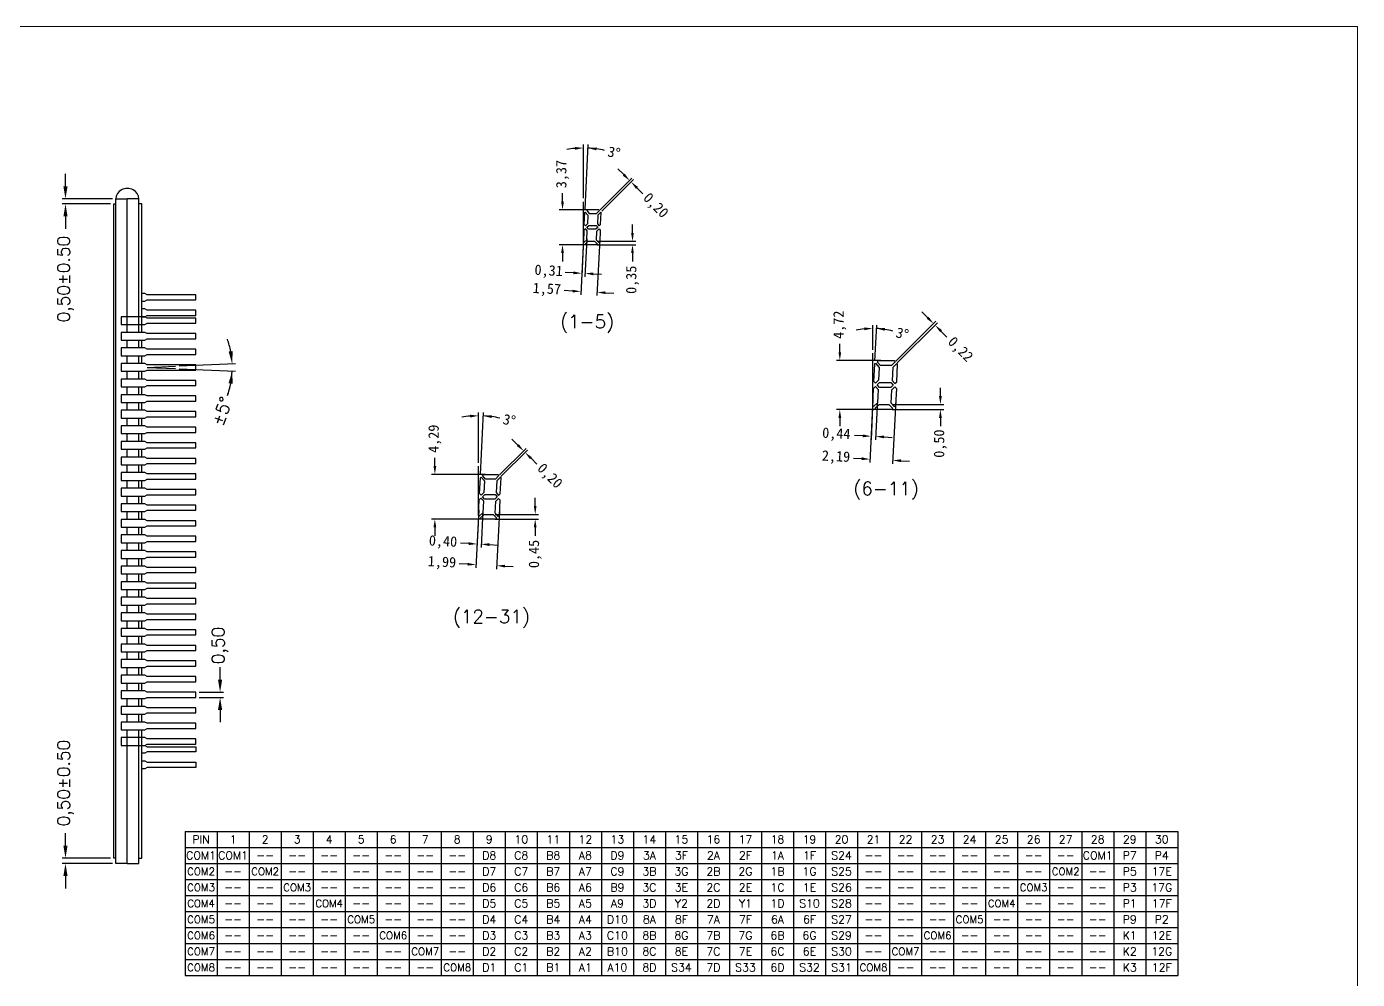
# Model space of a CAD drawing. Header units: millimetres. Extents: x 496 to 1208, y 1378 to 1539.
# Drawn here: x 596.9 to 724.9, y 1447.7 to 1539.4 of the extents above; entities that cross this region are included whole.
import ezdxf
from ezdxf.enums import TextEntityAlignment as Align

# ---------------------------------------------------------------- set-up
doc = ezdxf.new("R2010")
doc.units = ezdxf.units.MM
doc.header["$LTSCALE"] = 3
doc.linetypes.add('HIDDEN', pattern=[0.375, 0.25, -0.125])
for name, color, linetype in [('1', 7, 'Continuous'), ('DIM', 4, 'Continuous'), ('DL', 11, 'Continuous')]:
    doc.layers.add(name, color=color, linetype=linetype)
doc.styles.add('romans', font='romans.shx')
doc.styles.add('SSSoft_Log', font='Romans')
doc.dimstyles.new('LCDDIM', dxfattribs={"dimtxt": 1.3, "dimasz": 1.04, "dimexe": 0.325, "dimexo": 0.325, "dimgap": 0.26, "dimtad": 0, "dimzin": 0, "dimtxsty": 'Standard', "dimcen": 2.5, "dimadec": 0, "dimazin": 0, "dimtfac": 1, "dimtofl": 0, "dimtmove": 0, "dimatfit": 0, "dimfxl": 1, "dimarcsym": 0})

# ---------------------------------------------------------------- blocks, each defined once
blk = doc.blocks.new('*D181')
at = {"layer": 'Defpoints', "color": 0}
for p in [(613.18, 1475.3), (613.18, 1474.8), (615.5, 1475.3)]:
    blk.add_point(p, dxfattribs=at)
at = {"layer": 'DIM', "color": 0, "lineweight": -2}
for p, q in [((615.5, 1476.5), (615.5, 1477.7)), ((613.5, 1475.3), (615.83, 1475.3)), ((613.5, 1474.8), (615.83, 1474.8)), ((615.5, 1473.6), (615.5, 1472.4))]:
    blk.add_line(p, q, dxfattribs=at)
at = {"layer": 'DIM', "color": 0}
for points in [[(615.3, 1476.5), (615.7, 1476.5), (615.5, 1475.3)], [(615.3, 1473.6), (615.7, 1473.6), (615.5, 1474.8)]]:
    blk.add_solid(points, dxfattribs=at)
at = {"layer": 'DIM', "color": 0, "insert": (615.5, 1479.79), "char_height": 1.2, "attachment_point": 5, "rotation": 90, "style": 'romans'}
blk.add_mtext('0,50', dxfattribs=at)
blk = doc.blocks.new('*D182')
at = {"layer": 'Defpoints', "color": 0}
for p in [(608.48, 1506.55), (608.48, 1506.55), (611.23, 1506.67), (616.66, 1506.67), (611.23, 1506.43)]:
    blk.add_point(p, dxfattribs=at)
at = {"layer": 'DIM', "color": 0, "lineweight": -2}
for p, q in [((611.55, 1506.69), (616.98, 1506.92)), ((611.55, 1506.42), (616.98, 1506.18))]:
    blk.add_line(p, q, dxfattribs=at)
for start, end in [(10.9058, 19.3116), (340.6428, 357.5), (340.6884, 349.0942)]:
    blk.add_arc((608.48, 1506.55), 8.19, start, end, dxfattribs=at)
at = {"layer": 'DIM', "color": 0}
for points in [[(616.72, 1508.12), (616.32, 1508.08), (616.66, 1506.91)], [(616.32, 1505.03), (616.72, 1504.98), (616.66, 1506.2)]]:
    blk.add_solid(points, dxfattribs=at)
at = {"layer": 'DIM', "color": 0, "insert": (615.67, 1502.33), "char_height": 1.2, "attachment_point": 5, "rotation": 70.6428, "style": 'romans'}
blk.add_mtext('%%p5°', dxfattribs=at)
blk = doc.blocks.new('*D183')
at = {"layer": 'Defpoints', "color": 0}
for p in [(600.63, 1459.32), (605.28, 1459.32), (605.48, 1458.82)]:
    blk.add_point(p, dxfattribs=at)
at = {"layer": 'DIM', "color": 0, "lineweight": -2}
for p, q in [((600.63, 1460.52), (600.63, 1461.72)), ((604.95, 1459.32), (600.31, 1459.32)), ((605.15, 1458.82), (600.31, 1458.82)), ((600.63, 1457.62), (600.63, 1456.42))]:
    blk.add_line(p, q, dxfattribs=at)
at = {"layer": 'DIM', "color": 0}
for points in [[(600.43, 1460.52), (600.83, 1460.52), (600.63, 1459.32)], [(600.43, 1457.62), (600.83, 1457.62), (600.63, 1458.82)]]:
    blk.add_solid(points, dxfattribs=at)
at = {"layer": 'DIM', "color": 0, "insert": (600.63, 1466.55), "char_height": 1.2, "attachment_point": 5, "rotation": 90, "style": 'romans'}
blk.add_mtext('0,50%%p0.50', dxfattribs=at)
blk = doc.blocks.new('*D184')
at = {"layer": 'Defpoints', "color": 0}
for p in [(600.63, 1522.28), (605.28, 1522.28), (605.48, 1522.78)]:
    blk.add_point(p, dxfattribs=at)
at = {"layer": 'DIM', "color": 0, "lineweight": -2}
for p, q in [((600.63, 1523.98), (600.63, 1525.18)), ((605.15, 1522.78), (600.31, 1522.78)), ((604.95, 1522.28), (600.31, 1522.28)), ((600.63, 1521.08), (600.63, 1519.88))]:
    blk.add_line(p, q, dxfattribs=at)
at = {"layer": 'DIM', "color": 0}
for points in [[(600.43, 1523.98), (600.83, 1523.98), (600.63, 1522.78)], [(600.43, 1521.08), (600.83, 1521.08), (600.63, 1522.28)]]:
    blk.add_solid(points, dxfattribs=at)
at = {"layer": 'DIM', "color": 0, "insert": (600.63, 1515.05), "char_height": 1.2, "attachment_point": 5, "rotation": 90, "style": 'romans'}
blk.add_mtext('0,50%%p0.50', dxfattribs=at)
blk = doc.blocks.new('*D191')
at = {"layer": 'Defpoints', "color": 0}
for p in [(655.03, 1524.4), (651.84, 1521.5), (651.98, 1521.36)]:
    blk.add_point(p, dxfattribs=at)
at = {"layer": 'DIM', "color": 0, "lineweight": -2}
for p, q in [((652.07, 1521.73), (655.12, 1524.77)), ((652.21, 1521.59), (655.26, 1524.63)), ((654.33, 1525.11), (653.76, 1525.67)), ((655.6, 1523.83), (656.16, 1523.27))]:
    blk.add_line(p, q, dxfattribs=at)
at = {"layer": 'DIM', "color": 0}
for points in [[(654.42, 1525.2), (654.23, 1525.01), (654.89, 1524.54)], [(655.69, 1523.93), (655.5, 1523.74), (655.03, 1524.4)]]:
    blk.add_solid(points, dxfattribs=at)
at = {"layer": 'DIM', "color": 0, "insert": (657.35, 1522.08), "char_height": 1, "attachment_point": 5, "rotation": 314.907}
blk.add_mtext('0,20', dxfattribs=at)
blk = doc.blocks.new('*D192')
at = {"layer": 'Defpoints', "color": 0}
for p in [(650.48, 1519.27), (652.04, 1519.19), (650.2, 1513.86)]:
    blk.add_point(p, dxfattribs=at)
at = {"layer": 'DIM', "color": 0, "lineweight": -2}
for p, q in [((650.46, 1518.94), (650.19, 1513.53)), ((652.02, 1518.86), (651.75, 1513.46)), ((649.4, 1513.9), (648.61, 1513.94)), ((652.57, 1513.74), (653.37, 1513.7))]:
    blk.add_line(p, q, dxfattribs=at)
at = {"layer": 'DIM', "color": 0}
for points in [[(649.41, 1514.03), (649.4, 1513.77), (650.2, 1513.86)], [(652.57, 1513.87), (652.56, 1513.61), (651.77, 1513.78)]]:
    blk.add_solid(points, dxfattribs=at)
at = {"layer": 'DIM', "color": 0, "insert": (646.93, 1514.02), "char_height": 1, "attachment_point": 5, "rotation": 357.1164}
blk.add_mtext('1,57', dxfattribs=at)
blk = doc.blocks.new('*D193')
at = {"layer": 'Defpoints', "color": 0}
for p in [(650.48, 1519.28), (650.79, 1519.27), (650.29, 1515.61)]:
    blk.add_point(p, dxfattribs=at)
at = {"layer": 'DIM', "color": 0, "lineweight": -2}
for p, q in [((650.46, 1518.96), (650.28, 1515.29)), ((650.77, 1518.94), (650.59, 1515.27)), ((649.49, 1515.65), (648.69, 1515.69)), ((651.4, 1515.56), (652.2, 1515.52))]:
    blk.add_line(p, q, dxfattribs=at)
at = {"layer": 'DIM', "color": 0}
for points in [[(649.5, 1515.79), (649.49, 1515.52), (650.29, 1515.61)], [(651.41, 1515.69), (651.4, 1515.42), (650.61, 1515.6)]]:
    blk.add_solid(points, dxfattribs=at)
at = {"layer": 'DIM', "color": 0, "insert": (647.1, 1515.77), "char_height": 1, "attachment_point": 5, "rotation": 357.1164}
blk.add_mtext('0,31', dxfattribs=at)
blk = doc.blocks.new('*D194')
at = {"layer": 'Defpoints', "color": 0}
for p in [(651.44, 1518.7), (651.44, 1518.35), (655.17, 1518.35)]:
    blk.add_point(p, dxfattribs=at)
at = {"layer": 'DIM', "color": 0, "lineweight": -2}
for p, q in [((655.17, 1519.5), (655.17, 1520.3)), ((651.77, 1518.7), (655.49, 1518.7)), ((651.77, 1518.35), (655.49, 1518.35)), ((655.17, 1517.55), (655.17, 1516.75))]:
    blk.add_line(p, q, dxfattribs=at)
at = {"layer": 'DIM', "color": 0}
for points in [[(655.03, 1519.5), (655.3, 1519.5), (655.17, 1518.7)], [(655.03, 1517.55), (655.3, 1517.55), (655.17, 1518.35)]]:
    blk.add_solid(points, dxfattribs=at)
at = {"layer": 'DIM', "color": 0, "insert": (655.17, 1514.99), "char_height": 1, "attachment_point": 5, "rotation": 90}
blk.add_mtext('0,35', dxfattribs=at)
blk = doc.blocks.new('*D195')
at = {"layer": 'Defpoints', "color": 0}
for p in [(648.44, 1521.72), (651.23, 1521.72), (651.23, 1518.35)]:
    blk.add_point(p, dxfattribs=at)
at = {"layer": 'DIM', "color": 0, "lineweight": -2}
for p, q in [((648.44, 1522.52), (648.44, 1523.32)), ((650.9, 1521.72), (648.11, 1521.72)), ((650.9, 1518.35), (648.11, 1518.35)), ((648.44, 1517.55), (648.44, 1516.75))]:
    blk.add_line(p, q, dxfattribs=at)
at = {"layer": 'DIM', "color": 0}
for points in [[(648.3, 1522.52), (648.57, 1522.52), (648.44, 1521.72)], [(648.3, 1517.55), (648.57, 1517.55), (648.44, 1518.35)]]:
    blk.add_solid(points, dxfattribs=at)
at = {"layer": 'DIM', "color": 0, "insert": (648.44, 1525.16), "char_height": 1, "attachment_point": 5, "rotation": 90}
blk.add_mtext('3,37', dxfattribs=at)
blk = doc.blocks.new('*D196')
at = {"layer": 'Defpoints', "color": 0}
for p in [(650.6, 1527.67), (650.44, 1522.5), (650.59, 1521.47), (650.53, 1520.32), (650.44, 1518.63)]:
    blk.add_point(p, dxfattribs=at)
at = {"layer": 'DIM', "color": 0, "lineweight": -2}
for p, q in [((650.44, 1522.83), (650.44, 1528)), ((650.6, 1521.79), (650.91, 1527.99))]:
    blk.add_line(p, q, dxfattribs=at)
for start, end in [(95.0722, 100.1445), (76.962, 87.1164), (76.972, 82.0442)]:
    blk.add_arc((650.44, 1518.63), 9.04, start, end, dxfattribs=at)
at = {"layer": 'DIM', "color": 0}
for points in [[(649.64, 1527.77), (649.65, 1527.5), (650.44, 1527.67)], [(651.68, 1527.45), (651.71, 1527.72), (650.9, 1527.66)]]:
    blk.add_solid(points, dxfattribs=at)
at = {"layer": 'DIM', "color": 0, "insert": (653.39, 1527.23), "char_height": 1, "attachment_point": 5, "rotation": 346.962}
blk.add_mtext('3°', dxfattribs=at)
blk = doc.blocks.new('*D197')
at = {"layer": 'Defpoints', "color": 0}
for p in [(684.28, 1510.61), (680.26, 1506.91), (680.41, 1506.76)]:
    blk.add_point(p, dxfattribs=at)
at = {"layer": 'DIM', "color": 0, "lineweight": -2}
for p, q in [((683.56, 1511.33), (682.99, 1511.9)), ((680.49, 1507.14), (684.35, 1511)), ((680.64, 1506.99), (684.51, 1510.84)), ((684.84, 1510.04), (685.41, 1509.48))]:
    blk.add_line(p, q, dxfattribs=at)
at = {"layer": 'DIM', "color": 0}
for points in [[(683.65, 1511.43), (683.46, 1511.24), (684.12, 1510.77)], [(684.94, 1510.14), (684.75, 1509.95), (684.28, 1510.61)]]:
    blk.add_solid(points, dxfattribs=at)
at = {"layer": 'DIM', "color": 0, "insert": (686.65, 1508.23), "char_height": 1, "attachment_point": 5, "rotation": 314.907}
blk.add_mtext('0,22', dxfattribs=at)
blk = doc.blocks.new('*D198')
at = {"layer": 'Defpoints', "color": 0}
for p in [(678.32, 1503.81), (680.51, 1503.7), (678.01, 1497.72)]:
    blk.add_point(p, dxfattribs=at)
at = {"layer": 'DIM', "color": 0, "lineweight": -2}
for p, q in [((678.3, 1503.49), (678, 1497.4)), ((680.49, 1503.38), (680.18, 1497.29)), ((677.21, 1497.76), (676.41, 1497.8)), ((681, 1497.57), (681.8, 1497.53))]:
    blk.add_line(p, q, dxfattribs=at)
at = {"layer": 'DIM', "color": 0}
for points in [[(677.22, 1497.9), (677.21, 1497.63), (678.01, 1497.72)], [(681.01, 1497.71), (680.99, 1497.44), (680.2, 1497.61)]]:
    blk.add_solid(points, dxfattribs=at)
at = {"layer": 'DIM', "color": 0, "insert": (674.74, 1497.89), "char_height": 1, "attachment_point": 5, "rotation": 357.1164}
blk.add_mtext('2,19', dxfattribs=at)
blk = doc.blocks.new('*D199')
at = {"layer": 'Defpoints', "color": 0}
for p in [(678.32, 1503.81), (678.76, 1503.79), (678.12, 1499.93)]:
    blk.add_point(p, dxfattribs=at)
at = {"layer": 'DIM', "color": 0, "lineweight": -2}
for p, q in [((678.3, 1503.49), (678.11, 1499.6)), ((678.74, 1503.47), (678.55, 1499.58)), ((677.32, 1499.97), (676.53, 1500.01)), ((679.36, 1499.86), (680.16, 1499.82))]:
    blk.add_line(p, q, dxfattribs=at)
at = {"layer": 'DIM', "color": 0}
for points in [[(677.33, 1500.1), (677.32, 1499.83), (678.12, 1499.93)], [(679.37, 1500), (679.36, 1499.73), (678.56, 1499.9)]]:
    blk.add_solid(points, dxfattribs=at)
at = {"layer": 'DIM', "color": 0, "insert": (674.77, 1500.09), "char_height": 1, "attachment_point": 5, "rotation": 357.1164}
blk.add_mtext('0,44', dxfattribs=at)
blk = doc.blocks.new('*D200')
at = {"layer": 'Defpoints', "color": 0}
for p in [(679.84, 1503), (679.84, 1502.5), (684.78, 1502.5)]:
    blk.add_point(p, dxfattribs=at)
at = {"layer": 'DIM', "color": 0, "lineweight": -2}
for p, q in [((684.78, 1503.8), (684.78, 1504.6)), ((680.16, 1503), (685.11, 1503)), ((680.16, 1502.5), (685.11, 1502.5)), ((684.78, 1501.7), (684.78, 1500.9))]:
    blk.add_line(p, q, dxfattribs=at)
at = {"layer": 'DIM', "color": 0}
for points in [[(684.65, 1503.8), (684.92, 1503.8), (684.78, 1503)], [(684.65, 1501.7), (684.92, 1501.7), (684.78, 1502.5)]]:
    blk.add_solid(points, dxfattribs=at)
at = {"layer": 'DIM', "color": 0, "insert": (684.78, 1499.22), "char_height": 1, "attachment_point": 5, "rotation": 90}
blk.add_mtext('0,50', dxfattribs=at)
blk = doc.blocks.new('*D201')
at = {"layer": 'Defpoints', "color": 0}
for p in [(675.11, 1507.22), (679.37, 1507.22), (679.37, 1502.5)]:
    blk.add_point(p, dxfattribs=at)
at = {"layer": 'DIM', "color": 0, "lineweight": -2}
for p, q in [((675.11, 1508.02), (675.11, 1508.82)), ((679.04, 1507.22), (674.78, 1507.22)), ((679.04, 1502.5), (674.78, 1502.5)), ((675.11, 1501.7), (675.11, 1500.9))]:
    blk.add_line(p, q, dxfattribs=at)
at = {"layer": 'DIM', "color": 0}
for points in [[(674.98, 1508.02), (675.24, 1508.02), (675.11, 1507.22)], [(674.98, 1501.7), (675.24, 1501.7), (675.11, 1502.5)]]:
    blk.add_solid(points, dxfattribs=at)
at = {"layer": 'DIM', "color": 0, "insert": (675.11, 1510.66), "char_height": 1, "attachment_point": 5, "rotation": 90}
blk.add_mtext('4,72', dxfattribs=at)
blk = doc.blocks.new('*D202')
at = {"layer": 'Defpoints', "color": 0}
for p in [(678.4, 1510.31), (678.27, 1507.93), (678.47, 1506.87), (678.39, 1505.21), (678.27, 1502.9)]:
    blk.add_point(p, dxfattribs=at)
at = {"layer": 'DIM', "color": 0, "lineweight": -2}
for p, q in [((678.27, 1508.26), (678.27, 1510.63)), ((678.49, 1507.2), (678.66, 1510.62))]:
    blk.add_line(p, q, dxfattribs=at)
for start, end in [(96.1907, 102.3814), (74.7168, 87.1164), (74.735, 80.9257)]:
    blk.add_arc((678.27, 1502.9), 7.41, start, end, dxfattribs=at)
at = {"layer": 'DIM', "color": 0}
for points in [[(677.47, 1510.4), (677.48, 1510.13), (678.27, 1510.31)], [(679.43, 1510.08), (679.46, 1510.35), (678.65, 1510.3)]]:
    blk.add_solid(points, dxfattribs=at)
at = {"layer": 'DIM', "color": 0, "insert": (681.12, 1509.8), "char_height": 1, "attachment_point": 5, "rotation": 344.7168}
blk.add_mtext('3°', dxfattribs=at)
blk = doc.blocks.new('*D203')
at = {"layer": 'Defpoints', "color": 0}
for p in [(644.84, 1498.37), (642.15, 1495.97), (642.29, 1495.83)]:
    blk.add_point(p, dxfattribs=at)
at = {"layer": 'DIM', "color": 0, "lineweight": -2}
for p, q in [((644.14, 1499.08), (643.57, 1499.65)), ((642.38, 1496.2), (644.93, 1498.74)), ((642.52, 1496.06), (645.07, 1498.6)), ((645.41, 1497.81), (645.97, 1497.24))]:
    blk.add_line(p, q, dxfattribs=at)
at = {"layer": 'DIM', "color": 0}
for points in [[(644.23, 1499.17), (644.04, 1498.99), (644.7, 1498.51)], [(645.5, 1497.9), (645.31, 1497.71), (644.84, 1498.37)]]:
    blk.add_solid(points, dxfattribs=at)
at = {"layer": 'DIM', "color": 0, "insert": (647.16, 1496.05), "char_height": 1, "attachment_point": 5, "rotation": 314.907}
blk.add_mtext('0,20', dxfattribs=at)
blk = doc.blocks.new('*D204')
at = {"layer": 'Defpoints', "color": 0}
for p in [(640.39, 1493.15), (642.38, 1493.05), (640.11, 1487.57)]:
    blk.add_point(p, dxfattribs=at)
at = {"layer": 'DIM', "color": 0, "lineweight": -2}
for p, q in [((640.38, 1492.83), (640.1, 1487.25)), ((642.36, 1492.73), (642.08, 1487.15)), ((639.31, 1487.61), (638.51, 1487.65)), ((642.9, 1487.43), (643.7, 1487.39))]:
    blk.add_line(p, q, dxfattribs=at)
at = {"layer": 'DIM', "color": 0}
for points in [[(639.32, 1487.74), (639.31, 1487.48), (640.11, 1487.57)], [(642.9, 1487.56), (642.89, 1487.3), (642.1, 1487.47)]]:
    blk.add_solid(points, dxfattribs=at)
at = {"layer": 'DIM', "color": 0, "insert": (636.84, 1487.73), "char_height": 1, "attachment_point": 5, "rotation": 357.1164}
blk.add_mtext('1,99', dxfattribs=at)
blk = doc.blocks.new('*D205')
at = {"layer": 'Defpoints', "color": 0}
for p in [(640.39, 1493.15), (640.79, 1493.13), (640.21, 1489.56)]:
    blk.add_point(p, dxfattribs=at)
at = {"layer": 'DIM', "color": 0, "lineweight": -2}
for p, q in [((640.38, 1492.83), (640.2, 1489.23)), ((640.78, 1492.81), (640.6, 1489.21)), ((639.41, 1489.6), (638.61, 1489.64)), ((641.41, 1489.5), (642.21, 1489.46))]:
    blk.add_line(p, q, dxfattribs=at)
at = {"layer": 'DIM', "color": 0}
for points in [[(639.42, 1489.73), (639.41, 1489.46), (640.21, 1489.56)], [(641.42, 1489.63), (641.4, 1489.36), (640.61, 1489.54)]]:
    blk.add_solid(points, dxfattribs=at)
at = {"layer": 'DIM', "color": 0, "insert": (636.94, 1489.72), "char_height": 1, "attachment_point": 5, "rotation": 357.1164}
blk.add_mtext('0,40', dxfattribs=at)
blk = doc.blocks.new('*D206')
at = {"layer": 'Defpoints', "color": 0}
for p in [(641.63, 1492.41), (641.63, 1491.96), (645.81, 1491.96)]:
    blk.add_point(p, dxfattribs=at)
at = {"layer": 'DIM', "color": 0, "lineweight": -2}
for p, q in [((645.81, 1493.21), (645.81, 1494.01)), ((641.96, 1492.41), (646.14, 1492.41)), ((641.96, 1491.96), (646.14, 1491.96)), ((645.81, 1491.16), (645.81, 1490.36))]:
    blk.add_line(p, q, dxfattribs=at)
at = {"layer": 'DIM', "color": 0}
for points in [[(645.68, 1493.21), (645.94, 1493.21), (645.81, 1492.41)], [(645.68, 1491.16), (645.94, 1491.16), (645.81, 1491.96)]]:
    blk.add_solid(points, dxfattribs=at)
at = {"layer": 'DIM', "color": 0, "insert": (645.81, 1488.6), "char_height": 1, "attachment_point": 5, "rotation": 90}
blk.add_mtext('0,45', dxfattribs=at)
blk = doc.blocks.new('*D207')
at = {"layer": 'Defpoints', "color": 0}
for p in [(636.16, 1496.25), (641.34, 1496.25), (641.34, 1491.96)]:
    blk.add_point(p, dxfattribs=at)
at = {"layer": 'DIM', "color": 0, "lineweight": -2}
for p, q in [((636.16, 1497.05), (636.16, 1497.85)), ((641.02, 1496.25), (635.83, 1496.25)), ((641.02, 1491.96), (635.83, 1491.96)), ((636.16, 1491.16), (636.16, 1490.36))]:
    blk.add_line(p, q, dxfattribs=at)
at = {"layer": 'DIM', "color": 0}
for points in [[(636.03, 1497.05), (636.29, 1497.05), (636.16, 1496.25)], [(636.03, 1491.16), (636.29, 1491.16), (636.16, 1491.96)]]:
    blk.add_solid(points, dxfattribs=at)
at = {"layer": 'DIM', "color": 0, "insert": (636.16, 1499.69), "char_height": 1, "attachment_point": 5, "rotation": 90}
blk.add_mtext('4,29', dxfattribs=at)
blk = doc.blocks.new('*D208')
at = {"layer": 'Defpoints', "color": 0}
for p in [(640.51, 1501.9), (640.35, 1497.05), (640.53, 1495.93), (640.46, 1494.43), (640.35, 1492.32)]:
    blk.add_point(p, dxfattribs=at)
at = {"layer": 'DIM', "color": 0, "lineweight": -2}
for p, q in [((640.35, 1497.38), (640.35, 1502.23)), ((640.55, 1496.26), (640.85, 1502.21))]:
    blk.add_line(p, q, dxfattribs=at)
for start, end in [(94.7869, 99.5738), (77.5342, 87.1164), (77.5426, 82.3295)]:
    blk.add_arc((640.35, 1492.32), 9.58, start, end, dxfattribs=at)
at = {"layer": 'DIM', "color": 0}
for points in [[(639.55, 1502), (639.56, 1501.73), (640.35, 1501.9)], [(641.62, 1501.68), (641.64, 1501.95), (640.83, 1501.89)]]:
    blk.add_solid(points, dxfattribs=at)
at = {"layer": 'DIM', "color": 0, "insert": (643.32, 1501.48), "char_height": 1, "attachment_point": 5, "rotation": 347.5342}
blk.add_mtext('3°', dxfattribs=at)

msp = doc.modelspace()

# ---------------------------------------------------------------- linework, layer by layer
for p, q in [((605.278, 1459.323), (605.278, 1522.283)), ((605.278, 1522.283), (605.478, 1522.283)), ((605.478, 1458.823), (605.478, 1522.783)), ((605.478, 1522.783), (606.578, 1522.783)), ((607.678, 1522.783), (606.578, 1522.783)), ((606.578, 1509.928), (606.578, 1522.783)), ((607.678, 1509.928), (607.678, 1522.783)), ((607.978, 1522.283), (607.678, 1522.283)), ((607.978, 1509.928), (607.978, 1522.283)), ((606.578, 1508.428), (606.578, 1509.178)), ((607.678, 1508.428), (607.678, 1509.178)), ((607.978, 1508.428), (607.978, 1509.178)), ((606.578, 1506.928), (606.578, 1507.678)), ((607.678, 1506.928), (607.678, 1507.678)), ((607.978, 1506.928), (607.978, 1507.678)), ((606.578, 1505.428), (606.578, 1506.178)), ((607.678, 1505.428), (607.678, 1506.178)), ((607.978, 1505.428), (607.978, 1506.178)), ((606.578, 1503.928), (606.578, 1504.678)), ((607.678, 1503.928), (607.678, 1504.678)), ((607.978, 1503.928), (607.978, 1504.678)), ((606.578, 1502.428), (606.578, 1503.178)), ((607.678, 1502.428), (607.678, 1503.178)), ((607.978, 1502.428), (607.978, 1503.178)), ((606.578, 1500.928), (606.578, 1501.678)), ((607.678, 1500.928), (607.678, 1501.678)), ((607.978, 1500.928), (607.978, 1501.678)), ((606.578, 1499.428), (606.578, 1500.178)), ((607.678, 1499.428), (607.678, 1500.178)), ((607.978, 1499.428), (607.978, 1500.178)), ((606.578, 1497.928), (606.578, 1498.678)), ((607.678, 1497.928), (607.678, 1498.678)), ((607.978, 1497.928), (607.978, 1498.678)), ((606.578, 1496.428), (606.578, 1497.178)), ((607.678, 1496.428), (607.678, 1497.178)), ((607.978, 1496.428), (607.978, 1497.178)), ((606.578, 1494.928), (606.578, 1495.678)), ((607.678, 1494.928), (607.678, 1495.678)), ((607.978, 1494.928), (607.978, 1495.678)), ((606.578, 1493.428), (606.578, 1494.178)), ((607.678, 1493.428), (607.678, 1494.178)), ((607.978, 1493.428), (607.978, 1494.178)), ((606.578, 1491.928), (606.578, 1492.678)), ((607.678, 1491.928), (607.678, 1492.678)), ((607.978, 1491.928), (607.978, 1492.678)), ((606.578, 1490.428), (606.578, 1491.178)), ((607.678, 1490.428), (607.678, 1491.178)), ((607.978, 1490.428), (607.978, 1491.178)), ((606.578, 1488.928), (606.578, 1489.678)), ((607.678, 1488.928), (607.678, 1489.678)), ((607.978, 1488.928), (607.978, 1489.678)), ((606.578, 1487.428), (606.578, 1488.178)), ((607.678, 1487.428), (607.678, 1488.178)), ((607.978, 1487.428), (607.978, 1488.178)), ((606.578, 1485.928), (606.578, 1486.678)), ((607.678, 1485.928), (607.678, 1486.678)), ((607.978, 1485.928), (607.978, 1486.678)), ((606.578, 1484.428), (606.578, 1485.178)), ((607.678, 1484.428), (607.678, 1485.178)), ((607.978, 1484.428), (607.978, 1485.178)), ((606.578, 1482.928), (606.578, 1483.678)), ((607.678, 1482.928), (607.678, 1483.678)), ((607.978, 1482.928), (607.978, 1483.678)), ((606.578, 1481.428), (606.578, 1482.178)), ((607.678, 1481.428), (607.678, 1482.178)), ((607.978, 1481.428), (607.978, 1482.178)), ((606.578, 1479.928), (606.578, 1480.678)), ((607.678, 1479.928), (607.678, 1480.678)), ((607.978, 1479.928), (607.978, 1480.678)), ((606.578, 1478.428), (606.578, 1479.178)), ((607.678, 1478.428), (607.678, 1479.178)), ((607.978, 1478.428), (607.978, 1479.178)), ((606.578, 1476.928), (606.578, 1477.678)), ((607.678, 1476.928), (607.678, 1477.678)), ((607.978, 1476.928), (607.978, 1477.678)), ((606.578, 1475.428), (606.578, 1476.178)), ((607.678, 1475.428), (607.678, 1476.178)), ((607.978, 1475.428), (607.978, 1476.178)), ((606.578, 1473.928), (606.578, 1474.678)), ((607.678, 1473.928), (607.678, 1474.678)), ((607.978, 1473.928), (607.978, 1474.678)), ((606.578, 1472.428), (606.578, 1473.178)), ((607.678, 1472.428), (607.678, 1473.178)), ((607.978, 1472.428), (607.978, 1473.178)), ((606.578, 1458.823), (606.578, 1471.678)), ((607.678, 1458.823), (607.678, 1471.678)), ((607.978, 1459.323), (607.978, 1471.678)), ((612.133, 1461.903), (707.613, 1461.903)), ((612.133, 1461.903), (612.133, 1448.043)), ((615.213, 1461.903), (615.213, 1448.043)), ((618.293, 1461.903), (618.293, 1448.043)), ((621.373, 1461.903), (621.373, 1448.043)), ((624.453, 1461.903), (624.453, 1448.043)), ((627.533, 1461.903), (627.533, 1448.043)), ((630.613, 1461.903), (630.613, 1448.043)), ((633.693, 1461.903), (633.693, 1448.043)), ((636.773, 1461.903), (636.773, 1448.043)), ((639.853, 1461.903), (639.853, 1448.043)), ((642.933, 1461.903), (642.933, 1448.043)), ((646.013, 1461.903), (646.013, 1448.043)), ((649.093, 1461.903), (649.093, 1448.043)), ((652.173, 1461.903), (652.173, 1448.043)), ((655.253, 1461.903), (655.253, 1448.043)), ((658.333, 1461.903), (658.333, 1448.043)), ((661.413, 1461.903), (661.413, 1448.043)), ((664.493, 1461.903), (664.493, 1448.043)), ((667.573, 1461.903), (667.573, 1448.043)), ((670.653, 1461.903), (670.653, 1448.043)), ((673.733, 1461.903), (673.733, 1448.043)), ((676.813, 1461.903), (676.813, 1448.043)), ((679.893, 1461.903), (679.893, 1448.043)), ((682.973, 1461.903), (682.973, 1448.043)), ((686.053, 1461.903), (686.053, 1448.043)), ((689.133, 1461.903), (689.133, 1448.043)), ((692.213, 1461.903), (692.213, 1448.043)), ((695.293, 1461.903), (695.293, 1448.043)), ((698.373, 1461.903), (698.373, 1448.043)), ((701.453, 1461.903), (701.453, 1448.043)), ((704.533, 1461.903), (704.533, 1448.043)), ((707.613, 1461.903), (707.613, 1448.043)), ((605.478, 1459.323), (605.278, 1459.323)), ((607.678, 1459.323), (607.978, 1459.323)), ((612.133, 1460.363), (707.613, 1460.363)), ((606.578, 1458.823), (605.478, 1458.823)), ((606.578, 1458.823), (607.678, 1458.823)), ((612.133, 1458.823), (707.613, 1458.823)), ((612.133, 1457.283), (707.613, 1457.283)), ((612.133, 1455.743), (707.613, 1455.743)), ((612.133, 1454.203), (707.613, 1454.203)), ((612.133, 1452.663), (707.613, 1452.663)), ((612.133, 1451.123), (707.613, 1451.123)), ((612.133, 1449.583), (707.613, 1449.583)), ((612.133, 1448.043), (707.613, 1448.043))]:
    msp.add_line(p, q)
for points in [[(650.587, 1521.467), (650.621, 1521.502), (650.887, 1521.198), (650.846, 1520.384), (650.646, 1520.186), (650.529, 1520.319)], [(650.836, 1521.715), (650.763, 1521.643), (651.01, 1521.362), (651.703, 1521.362), (651.984, 1521.642), (651.916, 1521.715)], [(651.967, 1520.17), (652.096, 1520.296), (652.154, 1521.456), (652.119, 1521.495), (651.827, 1521.204), (651.786, 1520.375)], [(650.489, 1518.579), (650.769, 1518.842), (650.812, 1519.695), (650.635, 1519.896), (650.501, 1519.764), (650.444, 1518.633)], [(651.824, 1520.029), (651.647, 1519.855), (650.937, 1519.855), (650.778, 1520.036), (650.954, 1520.209), (651.666, 1520.209)], [(651.949, 1518.552), (651.707, 1518.806), (651.75, 1519.676), (651.957, 1519.879), (652.069, 1519.752), (652.012, 1518.622)], [(651.771, 1518.349), (650.68, 1518.349), (650.617, 1518.425), (650.912, 1518.702), (651.529, 1518.702), (651.817, 1518.401)], [(608.478, 1510.803), (613.178, 1510.803), (613.178, 1511.303), (608.478, 1511.303), (608.278, 1511.428), (605.978, 1511.428), (605.978, 1510.678), (608.278, 1510.678)], [(608.478, 1509.303), (613.178, 1509.303), (613.178, 1509.803), (608.478, 1509.803), (608.278, 1509.928), (605.978, 1509.928), (605.978, 1509.178), (608.278, 1509.178)], [(608.478, 1507.803), (613.178, 1507.803), (613.178, 1508.303), (608.478, 1508.303), (608.278, 1508.428), (605.978, 1508.428), (605.978, 1507.678), (608.278, 1507.678)], [(608.478, 1506.303), (613.178, 1506.303), (613.178, 1506.803), (608.478, 1506.803), (608.278, 1506.928), (605.978, 1506.928), (605.978, 1506.178), (608.278, 1506.178)], [(678.548, 1505.034), (678.39, 1505.213), (678.474, 1506.874), (678.547, 1506.947), (678.898, 1506.547), (678.836, 1505.317)], [(679.034, 1506.726), (678.703, 1507.103), (678.823, 1507.222), (680.331, 1507.222), (680.443, 1507.1), (680.068, 1506.726)], [(680.408, 1505.01), (680.581, 1505.18), (680.665, 1506.858), (680.592, 1506.938), (680.209, 1506.556), (680.146, 1505.306)], [(608.478, 1504.803), (613.178, 1504.803), (613.178, 1505.303), (608.478, 1505.303), (608.278, 1505.428), (605.978, 1505.428), (605.978, 1504.678), (608.278, 1504.678)], [(678.791, 1504.425), (678.727, 1503.156), (678.353, 1502.803), (678.273, 1502.899), (678.356, 1504.536), (678.536, 1504.714)], [(680.25, 1504.855), (680.004, 1504.613), (678.918, 1504.613), (678.694, 1504.868), (678.938, 1505.109), (680.027, 1505.109)], [(680.396, 1504.69), (680.547, 1504.519), (680.465, 1502.884), (680.361, 1502.766), (680.035, 1503.107), (680.1, 1504.399)], [(608.478, 1503.303), (613.178, 1503.303), (613.178, 1503.803), (608.478, 1503.803), (608.278, 1503.928), (605.978, 1503.928), (605.978, 1503.178), (608.278, 1503.178)], [(680.127, 1502.501), (678.605, 1502.501), (678.494, 1502.634), (678.878, 1502.996), (679.837, 1502.996), (680.215, 1502.6)], [(608.478, 1501.803), (613.178, 1501.803), (613.178, 1502.303), (608.478, 1502.303), (608.278, 1502.428), (605.978, 1502.428), (605.978, 1501.678), (608.278, 1501.678)], [(608.478, 1500.303), (613.178, 1500.303), (613.178, 1500.803), (608.478, 1500.803), (608.278, 1500.928), (605.978, 1500.928), (605.978, 1500.178), (608.278, 1500.178)], [(608.478, 1498.803), (613.178, 1498.803), (613.178, 1499.303), (608.478, 1499.303), (608.278, 1499.428), (605.978, 1499.428), (605.978, 1498.678), (608.278, 1498.678)], [(608.478, 1497.303), (613.178, 1497.303), (613.178, 1497.803), (608.478, 1497.803), (608.278, 1497.928), (605.978, 1497.928), (605.978, 1497.178), (608.278, 1497.178)], [(608.478, 1495.803), (613.178, 1495.803), (613.178, 1496.303), (608.478, 1496.303), (608.278, 1496.428), (605.978, 1496.428), (605.978, 1495.678), (608.278, 1495.678)], [(640.601, 1494.263), (640.457, 1494.426), (640.533, 1495.935), (640.6, 1496.002), (640.919, 1495.638), (640.863, 1494.52)], [(641.042, 1495.801), (640.742, 1496.143), (640.851, 1496.251), (642.221, 1496.251), (642.323, 1496.141), (641.982, 1495.801)], [(642.291, 1494.242), (642.448, 1494.396), (642.525, 1495.921), (642.458, 1495.993), (642.11, 1495.647), (642.053, 1494.511)], [(608.478, 1494.303), (613.178, 1494.303), (613.178, 1494.803), (608.478, 1494.803), (608.278, 1494.928), (605.978, 1494.928), (605.978, 1494.178), (608.278, 1494.178)], [(640.822, 1493.71), (640.764, 1492.557), (640.424, 1492.237), (640.351, 1492.323), (640.426, 1493.811), (640.59, 1493.972)], [(642.148, 1494.101), (641.924, 1493.881), (640.938, 1493.881), (640.733, 1494.113), (640.956, 1494.331), (641.945, 1494.331)], [(642.28, 1493.951), (642.418, 1493.795), (642.343, 1492.31), (642.248, 1492.203), (641.952, 1492.512), (642.012, 1493.687)], [(608.478, 1492.803), (613.178, 1492.803), (613.178, 1493.303), (608.478, 1493.303), (608.278, 1493.428), (605.978, 1493.428), (605.978, 1492.678), (608.278, 1492.678)], [(608.478, 1491.303), (613.178, 1491.303), (613.178, 1491.803), (608.478, 1491.803), (608.278, 1491.928), (605.978, 1491.928), (605.978, 1491.178), (608.278, 1491.178)], [(642.036, 1491.962), (640.653, 1491.962), (640.552, 1492.083), (640.901, 1492.412), (641.772, 1492.412), (642.116, 1492.052)], [(608.478, 1489.803), (613.178, 1489.803), (613.178, 1490.303), (608.478, 1490.303), (608.278, 1490.428), (605.978, 1490.428), (605.978, 1489.678), (608.278, 1489.678)], [(608.478, 1488.303), (613.178, 1488.303), (613.178, 1488.803), (608.478, 1488.803), (608.278, 1488.928), (605.978, 1488.928), (605.978, 1488.178), (608.278, 1488.178)], [(608.478, 1486.803), (613.178, 1486.803), (613.178, 1487.303), (608.478, 1487.303), (608.278, 1487.428), (605.978, 1487.428), (605.978, 1486.678), (608.278, 1486.678)], [(608.478, 1485.303), (613.178, 1485.303), (613.178, 1485.803), (608.478, 1485.803), (608.278, 1485.928), (605.978, 1485.928), (605.978, 1485.178), (608.278, 1485.178)], [(608.478, 1483.803), (613.178, 1483.803), (613.178, 1484.303), (608.478, 1484.303), (608.278, 1484.428), (605.978, 1484.428), (605.978, 1483.678), (608.278, 1483.678)], [(608.478, 1482.303), (613.178, 1482.303), (613.178, 1482.803), (608.478, 1482.803), (608.278, 1482.928), (605.978, 1482.928), (605.978, 1482.178), (608.278, 1482.178)], [(608.478, 1480.803), (613.178, 1480.803), (613.178, 1481.303), (608.478, 1481.303), (608.278, 1481.428), (605.978, 1481.428), (605.978, 1480.678), (608.278, 1480.678)], [(608.478, 1479.303), (613.178, 1479.303), (613.178, 1479.803), (608.478, 1479.803), (608.278, 1479.928), (605.978, 1479.928), (605.978, 1479.178), (608.278, 1479.178)], [(608.478, 1477.803), (613.178, 1477.803), (613.178, 1478.303), (608.478, 1478.303), (608.278, 1478.428), (605.978, 1478.428), (605.978, 1477.678), (608.278, 1477.678)], [(608.478, 1476.303), (613.178, 1476.303), (613.178, 1476.803), (608.478, 1476.803), (608.278, 1476.928), (605.978, 1476.928), (605.978, 1476.178), (608.278, 1476.178)], [(608.478, 1474.803), (613.178, 1474.803), (613.178, 1475.303), (608.478, 1475.303), (608.278, 1475.428), (605.978, 1475.428), (605.978, 1474.678), (608.278, 1474.678)], [(608.478, 1473.303), (613.178, 1473.303), (613.178, 1473.803), (608.478, 1473.803), (608.278, 1473.928), (605.978, 1473.928), (605.978, 1473.178), (608.278, 1473.178)], [(608.478, 1471.803), (613.178, 1471.803), (613.178, 1472.303), (608.478, 1472.303), (608.278, 1472.428), (605.978, 1472.428), (605.978, 1471.678), (608.278, 1471.678)], [(608.478, 1470.303), (613.178, 1470.303), (613.178, 1470.803), (608.478, 1470.803), (608.278, 1470.928), (605.978, 1470.928), (605.978, 1470.178), (608.278, 1470.178)]]:
    msp.add_lwpolyline(points, close=True)
at = {"color": 1}
for points in [[(607.978, 1512.928), (608.278, 1512.928), (608.478, 1513.053), (613.178, 1513.053), (613.178, 1513.553), (608.478, 1513.553), (608.278, 1513.678), (607.978, 1513.678)], [(607.978, 1511.428), (608.278, 1511.428), (608.478, 1511.553), (613.178, 1511.553), (613.178, 1512.053), (608.478, 1512.053), (608.278, 1512.178), (607.978, 1512.178)], [(607.978, 1470.178), (608.278, 1470.178), (608.478, 1470.053), (613.178, 1470.053), (613.178, 1469.553), (608.478, 1469.553), (608.278, 1469.428), (607.978, 1469.428)], [(607.978, 1468.678), (608.278, 1468.678), (608.478, 1468.553), (613.178, 1468.553), (613.178, 1468.053), (608.478, 1468.053), (608.278, 1467.928), (607.978, 1467.928)]]:
    msp.add_lwpolyline(points, dxfattribs=at)
msp.add_ellipse((606.578, 1522.783), major_axis=(1.1, 0), ratio=0.9090909, start_param=0, end_param=3.1415927)
at = {"layer": '1', "lineweight": 20}
msp.add_lwpolyline([(495.567, 1539.352), (724.891, 1539.352), (724.891, 1379.544), (495.567, 1379.544)], close=True, dxfattribs=at)
at = {"layer": 'DIM'}
for p, q in [((650.444, 1518.633), (650.444, 1522.5)), ((678.273, 1502.899), (678.273, 1507.934)), ((608.478, 1506.553), (611.226, 1506.673)), ((608.478, 1506.553), (611.226, 1506.433)), ((640.351, 1492.323), (640.351, 1497.051))]:
    msp.add_line(p, q, dxfattribs=at)

# ---------------------------------------------------------------- texts
at = {"color": 1, "style": 'SSSoft_Log'}
msp.add_text('PIN', height=0.77, dxfattribs=at).set_placement((613.673, 1461.133), align=Align.MIDDLE)
at = {"style": 'SSSoft_Log'}
for s, height, p in [('1', 0.77, (616.753, 1461.133)), ('2', 0.77, (619.833, 1461.133)), ('3', 0.77, (622.913, 1461.133)), ('4', 0.77, (625.993, 1461.133)), ('5', 0.77, (629.073, 1461.133)), ('6', 0.77, (632.153, 1461.133)), ('7', 0.77, (635.233, 1461.133)), ('8', 0.77, (638.313, 1461.133)), ('9', 0.77, (641.393, 1461.133)), ('10', 0.77, (644.473, 1461.133)), ('11', 0.77, (647.553, 1461.133)), ('12', 0.77, (650.633, 1461.133)), ('13', 0.77, (653.713, 1461.133)), ('14', 0.77, (656.793, 1461.133)), ('15', 0.77, (659.873, 1461.133)), ('16', 0.77, (662.953, 1461.133)), ('17', 0.77, (666.033, 1461.133)), ('18', 0.77, (669.113, 1461.133)), ('19', 0.77, (672.193, 1461.133)), ('20', 0.77, (675.273, 1461.133)), ('21', 0.77, (678.353, 1461.133)), ('22', 0.77, (681.433, 1461.133)), ('23', 0.77, (684.513, 1461.133)), ('24', 0.77, (687.593, 1461.133)), ('25', 0.77, (690.673, 1461.133)), ('26', 0.77, (693.753, 1461.133)), ('27', 0.77, (696.833, 1461.133)), ('28', 0.77, (699.913, 1461.133)), ('29', 0.77, (702.993, 1461.133)), ('30', 0.77, (706.073, 1461.133)), ('COM1', 0.77, (613.673, 1459.593)), ('COM1', 0.77, (616.753, 1459.593)), ('--', 0.77, (619.833, 1459.593)), ('--', 0.77, (622.913, 1459.593)), ('--', 0.77, (625.993, 1459.593)), ('--', 0.77, (629.073, 1459.593)), ('--', 0.77, (632.153, 1459.593)), ('--', 0.77, (635.233, 1459.593)), ('--', 0.77, (638.313, 1459.593)), ('D8', 0.77, (641.393, 1459.593)), ('C8', 0.77, (644.473, 1459.593)), ('B8', 0.77, (647.553, 1459.593)), ('A8', 0.77, (650.633, 1459.593)), ('D9', 0.77, (653.713, 1459.593)), ('3A', 0.77, (656.793, 1459.593)), ('3F', 0.77, (659.873, 1459.593)), ('2A', 0.77, (662.953, 1459.593)), ('2F', 0.77, (666.033, 1459.593)), ('1A', 0.77, (669.113, 1459.593)), ('1F', 0.77, (672.193, 1459.593)), ('S24', 0.77, (675.273, 1459.593)), ('--', 0.77, (678.353, 1459.593)), ('--', 0.77, (681.433, 1459.593)), ('--', 0.77, (684.513, 1459.593)), ('--', 0.77, (687.593, 1459.593)), ('--', 0.77, (690.673, 1459.593)), ('--', 0.77, (693.753, 1459.593)), ('--', 0.77, (696.833, 1459.593)), ('COM1', 0.77, (699.913, 1459.593)), ('P7', 0.77, (702.993, 1459.593)), ('P4', 0.77, (706.073, 1459.593)), ('COM2', 0.7187, (613.673, 1458.053)), ('--', 0.77, (616.753, 1458.053)), ('COM2', 0.7187, (619.833, 1458.053)), ('--', 0.77, (622.913, 1458.053)), ('--', 0.77, (625.993, 1458.053)), ('--', 0.77, (629.073, 1458.053)), ('--', 0.77, (632.153, 1458.053)), ('--', 0.77, (635.233, 1458.053)), ('--', 0.77, (638.313, 1458.053)), ('D7', 0.77, (641.393, 1458.053)), ('C7', 0.77, (644.473, 1458.053)), ('B7', 0.77, (647.553, 1458.053)), ('A7', 0.77, (650.633, 1458.053)), ('C9', 0.77, (653.713, 1458.053)), ('3B', 0.77, (656.793, 1458.053)), ('3G', 0.77, (659.873, 1458.053)), ('2B', 0.77, (662.953, 1458.053)), ('2G', 0.77, (666.033, 1458.053)), ('1B', 0.77, (669.113, 1458.053)), ('1G', 0.77, (672.193, 1458.053)), ('S25', 0.77, (675.273, 1458.053)), ('--', 0.77, (678.353, 1458.053)), ('--', 0.77, (681.433, 1458.053)), ('--', 0.77, (684.513, 1458.053)), ('--', 0.77, (687.593, 1458.053)), ('--', 0.77, (690.673, 1458.053)), ('--', 0.77, (693.753, 1458.053)), ('COM2', 0.7187, (696.833, 1458.053)), ('--', 0.77, (699.913, 1458.053)), ('P5', 0.77, (702.993, 1458.053)), ('17E', 0.77, (706.073, 1458.053)), ('COM3', 0.7187, (613.673, 1456.513)), ('COM3', 0.7187, (622.913, 1456.513)), ('D6', 0.77, (641.393, 1456.513)), ('C6', 0.77, (644.473, 1456.513)), ('B6', 0.77, (647.553, 1456.513)), ('A6', 0.77, (650.633, 1456.513)), ('B9', 0.77, (653.713, 1456.513)), ('3C', 0.77, (656.793, 1456.513)), ('3E', 0.77, (659.873, 1456.513)), ('2C', 0.77, (662.953, 1456.513)), ('2E', 0.77, (666.033, 1456.513)), ('1C', 0.77, (669.113, 1456.513)), ('1E', 0.77, (672.193, 1456.513)), ('S26', 0.77, (675.273, 1456.513)), ('COM3', 0.7187, (693.753, 1456.513)), ('P3', 0.77, (702.993, 1456.513)), ('17G', 0.77, (706.073, 1456.513)), ('--', 0.77, (616.753, 1456.513)), ('--', 0.77, (619.833, 1456.513)), ('--', 0.77, (625.993, 1456.513)), ('--', 0.77, (629.073, 1456.513)), ('--', 0.77, (632.153, 1456.513)), ('--', 0.77, (635.233, 1456.513)), ('--', 0.77, (638.313, 1456.513)), ('D5', 0.77, (641.393, 1454.973)), ('C5', 0.77, (644.473, 1454.973)), ('B5', 0.77, (647.553, 1454.973)), ('A5', 0.77, (650.633, 1454.973)), ('A9', 0.77, (653.713, 1454.973)), ('3D', 0.77, (656.793, 1454.973)), ('Y2', 0.77, (659.873, 1454.973)), ('2D', 0.77, (662.953, 1454.973)), ('Y1', 0.77, (666.033, 1454.973)), ('1D', 0.77, (669.113, 1454.973)), ('S10', 0.77, (672.193, 1454.973)), ('S28', 0.77, (675.273, 1454.973)), ('--', 0.77, (678.353, 1456.513)), ('--', 0.77, (681.433, 1456.513)), ('--', 0.77, (684.513, 1456.513)), ('--', 0.77, (687.593, 1456.513)), ('--', 0.77, (690.673, 1456.513)), ('--', 0.77, (696.833, 1456.513)), ('--', 0.77, (699.913, 1456.513)), ('P1', 0.77, (702.993, 1454.973)), ('17F', 0.77, (706.073, 1454.973)), ('COM4', 0.7099, (613.673, 1454.973)), ('--', 0.77, (616.753, 1454.973)), ('--', 0.77, (619.833, 1454.973)), ('--', 0.77, (622.913, 1454.973)), ('COM4', 0.7099, (625.993, 1454.973)), ('--', 0.77, (629.073, 1454.973)), ('--', 0.77, (632.153, 1454.973)), ('--', 0.77, (635.233, 1454.973)), ('--', 0.77, (638.313, 1454.973)), ('--', 0.77, (678.353, 1454.973)), ('--', 0.77, (681.433, 1454.973)), ('--', 0.77, (684.513, 1454.973)), ('--', 0.77, (687.593, 1454.973)), ('COM4', 0.7099, (690.673, 1454.973)), ('--', 0.77, (693.753, 1454.973)), ('--', 0.77, (696.833, 1454.973)), ('--', 0.77, (699.913, 1454.973)), ('COM5', 0.7187, (613.673, 1453.433)), ('--', 0.77, (616.753, 1453.433)), ('--', 0.77, (619.833, 1453.433)), ('--', 0.77, (622.913, 1453.433)), ('--', 0.77, (625.993, 1453.433)), ('COM5', 0.7187, (629.073, 1453.433)), ('--', 0.77, (632.153, 1453.433)), ('--', 0.77, (635.233, 1453.433)), ('--', 0.77, (638.313, 1453.433)), ('D4', 0.77, (641.393, 1453.433)), ('C4', 0.77, (644.473, 1453.433)), ('B4', 0.77, (647.553, 1453.433)), ('A4', 0.77, (650.633, 1453.433)), ('D10', 0.77, (653.713, 1453.433)), ('8A', 0.77, (656.793, 1453.433)), ('8F', 0.77, (659.873, 1453.433)), ('7A', 0.77, (662.953, 1453.433)), ('7F', 0.77, (666.033, 1453.433)), ('6A', 0.77, (669.113, 1453.433)), ('6F', 0.77, (672.193, 1453.433)), ('S27', 0.77, (675.273, 1453.433)), ('--', 0.77, (678.353, 1453.433)), ('--', 0.77, (681.433, 1453.433)), ('--', 0.77, (684.513, 1453.433)), ('COM5', 0.7187, (687.593, 1453.433)), ('--', 0.77, (690.673, 1453.433)), ('--', 0.77, (693.753, 1453.433)), ('--', 0.77, (696.833, 1453.433)), ('--', 0.77, (699.913, 1453.433)), ('P9', 0.77, (702.993, 1453.433)), ('P2', 0.77, (706.073, 1453.433)), ('COM6', 0.7187, (613.673, 1451.893)), ('--', 0.77, (616.753, 1451.893)), ('--', 0.77, (619.833, 1451.893)), ('--', 0.77, (622.913, 1451.893)), ('--', 0.77, (625.993, 1451.893)), ('--', 0.77, (629.073, 1451.893)), ('COM6', 0.7187, (632.153, 1451.893)), ('--', 0.77, (635.233, 1451.893)), ('--', 0.77, (638.313, 1451.893)), ('D3', 0.77, (641.393, 1451.893)), ('C3', 0.77, (644.473, 1451.893)), ('B3', 0.77, (647.553, 1451.893)), ('A3', 0.77, (650.633, 1451.893)), ('C10', 0.77, (653.713, 1451.893)), ('8B', 0.77, (656.793, 1451.893)), ('8G', 0.77, (659.873, 1451.893)), ('7B', 0.77, (662.953, 1451.893)), ('7G', 0.77, (666.033, 1451.893)), ('6B', 0.77, (669.113, 1451.893)), ('6G', 0.77, (672.193, 1451.893)), ('S29', 0.77, (675.273, 1451.893)), ('--', 0.77, (678.353, 1451.893)), ('--', 0.77, (681.433, 1451.893)), ('COM6', 0.7187, (684.513, 1451.893)), ('--', 0.77, (687.593, 1451.893)), ('--', 0.77, (690.673, 1451.893)), ('--', 0.77, (693.753, 1451.893)), ('--', 0.77, (696.833, 1451.893)), ('--', 0.77, (699.913, 1451.893)), ('K1', 0.77, (702.993, 1451.893)), ('12E', 0.77, (706.073, 1451.893)), ('COM7', 0.7187, (613.673, 1450.353)), ('--', 0.77, (616.753, 1450.353)), ('--', 0.77, (619.833, 1450.353)), ('--', 0.77, (622.913, 1450.353)), ('--', 0.77, (625.993, 1450.353)), ('--', 0.77, (629.073, 1450.353)), ('--', 0.77, (632.153, 1450.353)), ('COM7', 0.7187, (635.233, 1450.353)), ('--', 0.77, (638.313, 1450.353)), ('D2', 0.77, (641.393, 1450.353)), ('C2', 0.77, (644.473, 1450.353)), ('B2', 0.77, (647.553, 1450.353)), ('A2', 0.77, (650.633, 1450.353)), ('B10', 0.77, (653.713, 1450.353)), ('8C', 0.77, (656.793, 1450.353)), ('8E', 0.77, (659.873, 1450.353)), ('7C', 0.77, (662.953, 1450.353)), ('7E', 0.77, (666.033, 1450.353)), ('6C', 0.77, (669.113, 1450.353)), ('6E', 0.77, (672.193, 1450.353)), ('S30', 0.77, (675.273, 1450.353)), ('--', 0.77, (678.353, 1450.353)), ('COM7', 0.7187, (681.433, 1450.353)), ('--', 0.77, (684.513, 1450.353)), ('--', 0.77, (687.593, 1450.353)), ('--', 0.77, (690.673, 1450.353)), ('--', 0.77, (693.753, 1450.353)), ('--', 0.77, (696.833, 1450.353)), ('--', 0.77, (699.913, 1450.353)), ('K2', 0.77, (702.993, 1450.353)), ('12G', 0.77, (706.073, 1450.353)), ('COM8', 0.7187, (613.673, 1448.813)), ('COM8', 0.7187, (638.313, 1448.813)), ('D1', 0.77, (641.393, 1448.813)), ('C1', 0.77, (644.473, 1448.813)), ('B1', 0.77, (647.553, 1448.813)), ('A1', 0.77, (650.633, 1448.813)), ('A10', 0.77, (653.713, 1448.813)), ('8D', 0.77, (656.793, 1448.813)), ('S34', 0.77, (659.873, 1448.813)), ('7D', 0.77, (662.953, 1448.813)), ('S33', 0.77, (666.033, 1448.813)), ('6D', 0.77, (669.113, 1448.813)), ('S32', 0.77, (672.193, 1448.813)), ('S31', 0.77, (675.273, 1448.813)), ('COM8', 0.7187, (678.353, 1448.813)), ('K3', 0.77, (702.993, 1448.813)), ('12F', 0.77, (706.073, 1448.813)), ('--', 0.77, (616.753, 1448.813)), ('--', 0.77, (619.833, 1448.813)), ('--', 0.77, (622.913, 1448.813)), ('--', 0.77, (625.993, 1448.813)), ('--', 0.77, (629.073, 1448.813)), ('--', 0.77, (632.153, 1448.813)), ('--', 0.77, (635.233, 1448.813)), ('--', 0.77, (681.433, 1448.813)), ('--', 0.77, (684.513, 1448.813)), ('--', 0.77, (687.593, 1448.813)), ('--', 0.77, (690.673, 1448.813)), ('--', 0.77, (693.753, 1448.813)), ('--', 0.77, (696.833, 1448.813)), ('--', 0.77, (699.913, 1448.813))]:
    msp.add_text(s, height=height, dxfattribs=at).set_placement(p, align=Align.MIDDLE)
at = {"layer": 'DL', "linetype": 'HIDDEN', "style": 'romans'}
for s, p in [('(1-5)', (650.807, 1510.87)), ('(6-11)', (679.561, 1494.809)), ('(12-31)', (641.598, 1482.487))]:
    msp.add_text(s, height=1.29, dxfattribs=at).set_placement(p, align=Align.MIDDLE)

# ---------------------------------------------------------------- dimensions: what is measured, and where the dimension line sits
at = {"layer": 'DIM'}
for base, line1, line2, picture, middle in [((650.595, 1527.671), ((650.444, 1518.633), (650.444, 1522.5)), ((650.529, 1520.319), (650.587, 1521.467)), '*D196', (653.386, 1527.23)), ((678.398, 1510.305), ((678.273, 1502.899), (678.273, 1507.934)), ((678.39, 1505.213), (678.474, 1506.874)), '*D202', (681.12, 1509.8)), ((640.512, 1501.9), ((640.351, 1492.323), (640.351, 1497.051)), ((640.457, 1494.426), (640.533, 1495.935)), '*D208', (643.324, 1501.476))]:
    dim = msp.add_angular_dim_2l(base=base, line1=line1, line2=line2, dimstyle='LCDDIM', override={"dimtxt": 1, "dimasz": 0.8}, dxfattribs=at)
    dim.commit()
    dim.dimension.update_dxf_attribs({"geometry": picture, "text_midpoint": middle})
for base, p1, p2, override, picture, middle in [((648.436, 1521.715), (651.226, 1518.349), (651.226, 1521.715), {"dimtxt": 1, "dimasz": 0.8}, '*D195', (648.436, 1525.159)), ((655.167, 1518.349), (651.444, 1518.702), (651.444, 1518.349), {"dimtxt": 1, "dimasz": 0.8}, '*D194', (655.167, 1514.989)), ((675.109, 1507.222), (679.366, 1502.501), (679.366, 1507.222), {"dimtxt": 1, "dimasz": 0.8}, '*D201', (675.109, 1510.665)), ((684.7849, 1502.5007), (679.8367, 1502.9959), (679.8367, 1502.5007), {"dimtxt": 1, "dimasz": 0.8}, '*D200', (684.7849, 1499.224)), ((636.159, 1496.251), (641.344, 1491.962), (641.344, 1496.251), {"dimtxt": 1, "dimasz": 0.8}, '*D207', (636.159, 1499.694)), ((645.81, 1491.962), (641.633, 1492.412), (641.633, 1491.962), {"dimtxt": 1, "dimasz": 0.8}, '*D206', (645.81, 1488.602)), ((615.5, 1475.303), (613.178, 1474.803), (613.178, 1475.303), {"dimtxt": 1.2, "dimasz": 1.2, "dimtxsty": 'romans'}, '*D181', (615.5, 1479.791))]:
    dim = msp.add_linear_dim(base=base, p1=p1, p2=p2, angle=90, dimstyle='LCDDIM', override=override, dxfattribs=at)
    dim.commit()
    dim.dimension.update_dxf_attribs({"geometry": picture, "text_midpoint": middle})
for base, p1, p2, picture, middle in [((600.634, 1522.283), (605.478, 1522.783), (605.278, 1522.283), '*D184', (600.634, 1515.051)), ((600.634, 1459.323), (605.478, 1458.823), (605.278, 1459.323), '*D183', (600.634, 1466.554))]:
    dim = msp.add_linear_dim(base=base, p1=p1, p2=p2, angle=90, text='<>%%p0.50', dimstyle='LCDDIM', override={"dimtxt": 1.2, "dimasz": 1.2, "dimtxsty": 'romans'}, dxfattribs=at)
    dim.commit()
    dim.dimension.update_dxf_attribs({"geometry": picture, "text_midpoint": middle})
for p1, p2, distance, picture, middle in [((651.843, 1521.502), (651.985, 1521.36), 4.304, '*D191', (657.346, 1522.078)), ((652.04, 1519.187), (650.476, 1519.266), 5.414, '*D192', (646.931, 1514.024)), ((650.79, 1519.269), (650.477, 1519.284), 3.677, '*D193', (647.102, 1515.773)), ((680.255, 1506.913), (680.411, 1506.757), 5.459, '*D197', (686.649, 1508.232)), ((680.506, 1503.702), (678.319, 1503.812), 6.097, '*D198', (674.74, 1497.887)), ((678.759, 1503.79), (678.319, 1503.813), 3.892, '*D199', (674.768, 1500.095)), ((642.152, 1495.971), (642.294, 1495.829), 3.601, '*D203', (647.157, 1496.051)), ((642.38, 1493.053), (640.393, 1493.153), 5.59, '*D204', (636.84, 1487.735)), ((640.793, 1493.134), (640.393, 1493.154), 3.601, '*D205', (636.94, 1489.722))]:
    dim = msp.add_aligned_dim(p1=p1, p2=p2, distance=distance, dimstyle='LCDDIM', override={"dimtxt": 1, "dimasz": 0.8}, dxfattribs=at)
    dim.commit()
    dim.dimension.update_dxf_attribs({"geometry": picture, "text_midpoint": middle})
dim = msp.add_angular_dim_2l(base=(616.664, 1506.672), line1=((608.478, 1506.553), (611.226, 1506.673)), line2=((608.478, 1506.553), (611.226, 1506.433)), text='%%p<>', dimstyle='LCDDIM', override={"dimtxt": 1.2, "dimasz": 1.2, "dimtxsty": 'romans'}, dxfattribs=at)
dim.commit()
dim.dimension.update_dxf_attribs({"geometry": '*D182', "text_midpoint": (615.671, 1502.327)})

doc.saveas('drawing.dxf')
